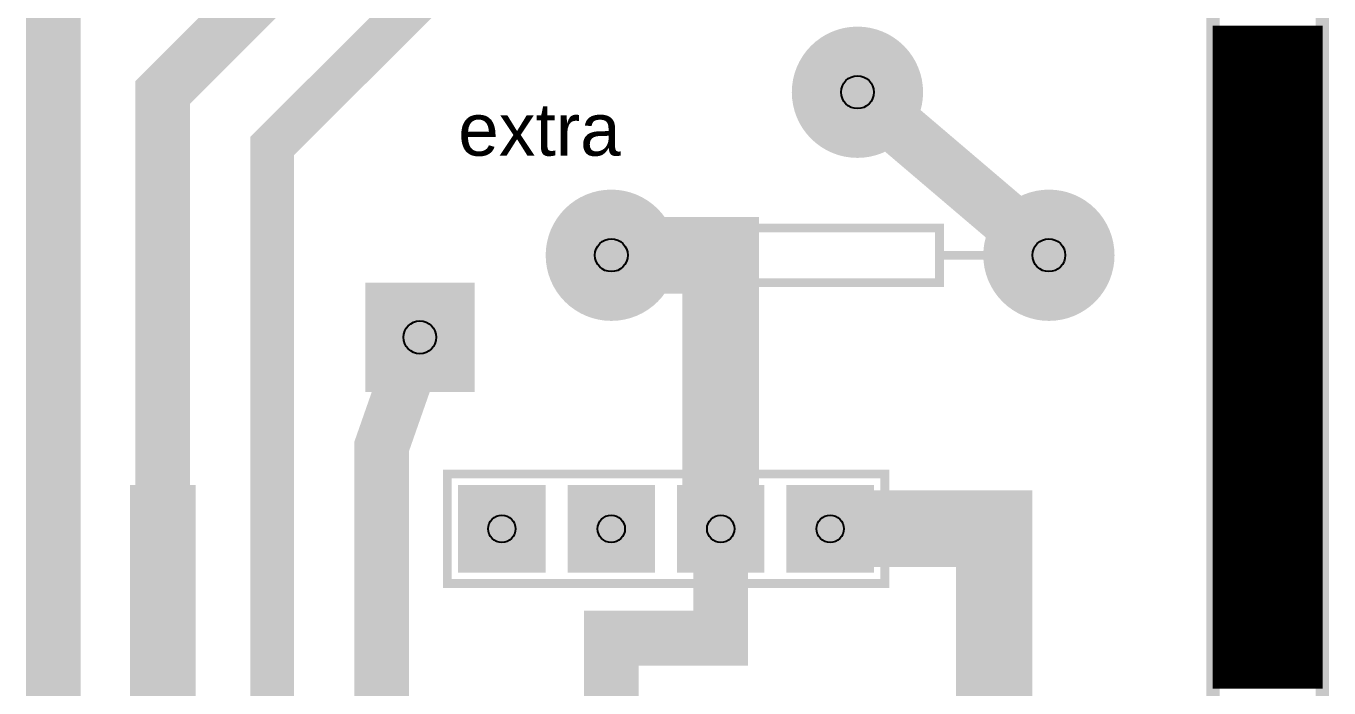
# Model space of a CAD drawing. Extents: x -1.19 to 1.19, y -1.21 to 1.21.
# Drawn here: x -0.001 to 1.19, y -0.524 to 0.081 of the extents above; entities that cross this region are included whole.
import ezdxf

# ---------------------------------------------------------------- set-up
doc = ezdxf.new("R2010")
doc.units = 0
doc.layers.get('0').update_dxf_attribs({"linetype": 'CONTINUOUS'})

# ---------------------------------------------------------------- blocks, each defined once
blk = doc.blocks.new('RPAD')
blk.add_trace([(-0.5, -0.5), (-0.5, 0.5), (0.5, -0.5), (0.5, 0.5)])
blk = doc.blocks.new('EPAD')
at = {"const_width": 0.5}
blk.add_lwpolyline([(-0.25, 0, 1), (0.25, 0, 1)], format="xyb", close=True, dxfattribs=at)

msp = doc.modelspace()

# ---------------------------------------------------------------- linework, layer by layer
for points, const_width in [([(0.024, -0.879), (0.024, 0.645), (0.109, 0.645)], 0.05), ([(0.124, -0.339), (0.124, 0.02), (0.384, 0.28), (0.834, 0.28), (0.934, 0.38), (0.934, 0.42)], 0.05), ([(1.034, 0.295), (0.934, 0.195), (0.449, 0.195), (0.224, -0.029), (0.224, -0.754)], 0.04), ([(1.084, -1.204), (1.084, 0.195), (1.184, 0.27), (1.184, -1.204), (1.084, -1.204)], 0.012), ([(0.759, 0.02), (0.934, -0.129)], 0.05), ([(0.534, -0.129), (0.634, -0.129), (0.634, -0.379)], 0.07), ([(0.359, -0.204), (0.324, -0.304), (0.324, -0.854)], 0.05), ([(0.124, -0.854), (0.124, -0.339)], 0.06), ([(0.884, -0.779), (0.884, -0.379), (0.734, -0.379)], 0.07), ([(0.534, -0.579), (0.534, -0.479), (0.634, -0.479), (0.634, -0.379)], 0.05)]:
    msp.add_lwpolyline(points, dxfattribs=dict(const_width=const_width))
for points in [[(1.084, 0.08), (1.184, 0.08)], [(1.084, 0.079), (1.184, 0.079)], [(1.084, 0.078), (1.184, 0.078)], [(1.084, 0.077), (1.184, 0.077)], [(1.084, 0.076), (1.184, 0.076)], [(1.084, 0.075), (1.184, 0.075)], [(1.084, 0.074), (1.184, 0.074)], [(1.084, 0.073), (1.184, 0.073)], [(1.084, 0.072), (1.184, 0.072)], [(1.084, 0.071), (1.184, 0.071)], [(1.084, 0.07), (1.184, 0.07)], [(1.084, 0.069), (1.184, 0.069)], [(1.084, 0.068), (1.184, 0.068)], [(1.084, 0.067), (1.184, 0.067)], [(1.084, 0.066), (1.184, 0.066)], [(1.084, 0.065), (1.184, 0.065)], [(1.084, 0.064), (1.184, 0.064)], [(1.084, 0.063), (1.184, 0.063)], [(1.084, 0.062), (1.184, 0.062)], [(1.084, 0.061), (1.184, 0.061)], [(1.084, 0.06), (1.184, 0.06)], [(1.084, 0.059), (1.184, 0.059)], [(1.084, 0.058), (1.184, 0.058)], [(1.084, 0.057), (1.184, 0.057)], [(1.084, 0.056), (1.184, 0.056)], [(1.084, 0.055), (1.184, 0.055)], [(1.084, 0.054), (1.184, 0.054)], [(1.084, 0.053), (1.184, 0.053)], [(1.084, 0.052), (1.184, 0.052)], [(1.084, 0.051), (1.184, 0.051)], [(1.084, 0.05), (1.184, 0.05)], [(1.084, 0.049), (1.184, 0.049)], [(1.084, 0.048), (1.184, 0.048)], [(1.084, 0.047), (1.184, 0.047)], [(1.084, 0.046), (1.184, 0.046)], [(1.084, 0.045), (1.184, 0.045)], [(1.084, 0.044), (1.184, 0.044)], [(1.084, 0.043), (1.184, 0.043)], [(1.084, 0.042), (1.184, 0.042)], [(1.084, 0.041), (1.184, 0.041)], [(1.084, 0.04), (1.184, 0.04)], [(1.084, 0.039), (1.184, 0.039)], [(1.084, 0.038), (1.184, 0.038)], [(1.084, 0.037), (1.184, 0.037)], [(1.084, 0.036), (1.184, 0.036)], [(1.084, 0.035), (1.184, 0.035)], [(1.084, 0.034), (1.184, 0.034)], [(1.084, 0.033), (1.184, 0.033)], [(1.084, 0.032), (1.184, 0.032)], [(1.084, 0.031), (1.184, 0.031)], [(1.084, 0.03), (1.184, 0.03)], [(1.084, 0.029), (1.184, 0.029)], [(1.084, 0.028), (1.184, 0.028)], [(1.084, 0.027), (1.184, 0.027)], [(1.084, 0.026), (1.184, 0.026)], [(1.084, 0.025), (1.184, 0.025)], [(1.084, 0.024), (1.184, 0.024)], [(1.084, 0.023), (1.184, 0.023)], [(1.084, 0.022), (1.184, 0.022)], [(1.084, 0.021), (1.184, 0.021)], [(1.084, 0.02), (1.184, 0.02)], [(1.084, 0.019), (1.184, 0.019)], [(1.084, 0.018), (1.184, 0.018)], [(1.084, 0.017), (1.184, 0.017)], [(1.084, 0.016), (1.184, 0.016)], [(1.084, 0.015), (1.184, 0.015)], [(1.084, 0.014), (1.184, 0.014)], [(1.084, 0.013), (1.184, 0.013)], [(1.084, 0.012), (1.184, 0.012)], [(1.084, 0.011), (1.184, 0.011)], [(1.084, 0.01), (1.184, 0.01)], [(1.084, 0.009), (1.184, 0.009)], [(1.084, 0.008), (1.184, 0.008)], [(1.084, 0.007), (1.184, 0.007)], [(1.084, 0.006), (1.184, 0.006)], [(1.084, 0.005), (1.184, 0.005)], [(1.084, 0.004), (1.184, 0.004)], [(1.084, 0.003), (1.184, 0.003)], [(1.084, 0.002), (1.184, 0.002)], [(1.084, 0.001), (1.184, 0.001)], [(1.084, 0), (1.184, 0)], [(1.084, -0.001), (1.184, -0.001)], [(1.084, -0.002), (1.184, -0.002)], [(1.084, -0.003), (1.184, -0.003)], [(1.084, -0.004), (1.184, -0.004)], [(1.084, -0.005), (1.184, -0.005)], [(1.084, -0.006), (1.184, -0.006)], [(1.084, -0.007), (1.184, -0.007)], [(1.084, -0.008), (1.184, -0.008)], [(1.084, -0.009), (1.184, -0.009)], [(1.084, -0.01), (1.184, -0.01)], [(1.084, -0.011), (1.184, -0.011)], [(1.084, -0.012), (1.184, -0.012)], [(1.084, -0.013), (1.184, -0.013)], [(1.084, -0.014), (1.184, -0.014)], [(1.084, -0.015), (1.184, -0.015)], [(1.084, -0.016), (1.184, -0.016)], [(1.084, -0.017), (1.184, -0.017)], [(1.084, -0.018), (1.184, -0.018)], [(1.084, -0.019), (1.184, -0.019)], [(1.084, -0.02), (1.184, -0.02)], [(1.084, -0.021), (1.184, -0.021)], [(1.084, -0.022), (1.184, -0.022)], [(1.084, -0.023), (1.184, -0.023)], [(1.084, -0.024), (1.184, -0.024)], [(1.084, -0.025), (1.184, -0.025)], [(1.084, -0.026), (1.184, -0.026)], [(1.084, -0.027), (1.184, -0.027)], [(1.084, -0.028), (1.184, -0.028)], [(1.084, -0.029), (1.184, -0.029)], [(1.084, -0.03), (1.184, -0.03)], [(1.084, -0.031), (1.184, -0.031)], [(1.084, -0.032), (1.184, -0.032)], [(1.084, -0.033), (1.184, -0.033)], [(1.084, -0.034), (1.184, -0.034)], [(1.084, -0.035), (1.184, -0.035)], [(1.084, -0.036), (1.184, -0.036)], [(1.084, -0.037), (1.184, -0.037)], [(1.084, -0.038), (1.184, -0.038)], [(1.084, -0.039), (1.184, -0.039)], [(1.084, -0.04), (1.184, -0.04)], [(1.084, -0.041), (1.184, -0.041)], [(1.084, -0.042), (1.184, -0.042)], [(1.084, -0.043), (1.184, -0.043)], [(1.084, -0.044), (1.184, -0.044)], [(1.084, -0.045), (1.184, -0.045)], [(1.084, -0.046), (1.184, -0.046)], [(1.084, -0.047), (1.184, -0.047)], [(1.084, -0.048), (1.184, -0.048)], [(1.084, -0.049), (1.184, -0.049)], [(1.084, -0.05), (1.184, -0.05)], [(1.084, -0.051), (1.184, -0.051)], [(1.084, -0.052), (1.184, -0.052)], [(1.084, -0.053), (1.184, -0.053)], [(1.084, -0.054), (1.184, -0.054)], [(1.084, -0.055), (1.184, -0.055)], [(1.084, -0.056), (1.184, -0.056)], [(1.084, -0.057), (1.184, -0.057)], [(1.084, -0.058), (1.184, -0.058)], [(1.084, -0.059), (1.184, -0.059)], [(1.084, -0.06), (1.184, -0.06)], [(1.084, -0.061), (1.184, -0.061)], [(1.084, -0.062), (1.184, -0.062)], [(1.084, -0.063), (1.184, -0.063)], [(1.084, -0.064), (1.184, -0.064)], [(1.084, -0.065), (1.184, -0.065)], [(1.084, -0.066), (1.184, -0.066)], [(1.084, -0.067), (1.184, -0.067)], [(1.084, -0.068), (1.184, -0.068)], [(1.084, -0.069), (1.184, -0.069)], [(1.084, -0.07), (1.184, -0.07)], [(1.084, -0.071), (1.184, -0.071)], [(1.084, -0.072), (1.184, -0.072)], [(1.084, -0.073), (1.184, -0.073)], [(1.084, -0.074), (1.184, -0.074)], [(1.084, -0.075), (1.184, -0.075)], [(1.084, -0.076), (1.184, -0.076)], [(1.084, -0.077), (1.184, -0.077)], [(1.084, -0.078), (1.184, -0.078)], [(1.084, -0.079), (1.184, -0.079)], [(1.084, -0.08), (1.184, -0.08)], [(1.084, -0.081), (1.184, -0.081)], [(1.084, -0.082), (1.184, -0.082)], [(1.084, -0.083), (1.184, -0.083)], [(1.084, -0.084), (1.184, -0.084)], [(1.084, -0.085), (1.184, -0.085)], [(1.084, -0.086), (1.184, -0.086)], [(1.084, -0.087), (1.184, -0.087)], [(1.084, -0.088), (1.184, -0.088)], [(1.084, -0.089), (1.184, -0.089)], [(1.084, -0.09), (1.184, -0.09)], [(1.084, -0.091), (1.184, -0.091)], [(1.084, -0.092), (1.184, -0.092)], [(1.084, -0.093), (1.184, -0.093)], [(1.084, -0.094), (1.184, -0.094)], [(1.084, -0.095), (1.184, -0.095)], [(1.084, -0.096), (1.184, -0.096)], [(1.084, -0.097), (1.184, -0.097)], [(1.084, -0.098), (1.184, -0.098)], [(1.084, -0.099), (1.184, -0.099)], [(1.084, -0.1), (1.184, -0.1)], [(1.084, -0.101), (1.184, -0.101)], [(1.084, -0.102), (1.184, -0.102)], [(1.084, -0.103), (1.184, -0.103)], [(1.084, -0.104), (1.184, -0.104)], [(1.084, -0.105), (1.184, -0.105)], [(1.084, -0.106), (1.184, -0.106)], [(1.084, -0.107), (1.184, -0.107)], [(1.084, -0.108), (1.184, -0.108)], [(1.084, -0.109), (1.184, -0.109)], [(1.084, -0.11), (1.184, -0.11)], [(1.084, -0.111), (1.184, -0.111)], [(1.084, -0.112), (1.184, -0.112)], [(1.084, -0.113), (1.184, -0.113)], [(1.084, -0.114), (1.184, -0.114)], [(1.084, -0.115), (1.184, -0.115)], [(1.084, -0.116), (1.184, -0.116)], [(1.084, -0.117), (1.184, -0.117)], [(1.084, -0.118), (1.184, -0.118)], [(1.084, -0.119), (1.184, -0.119)], [(1.084, -0.12), (1.184, -0.12)], [(1.084, -0.121), (1.184, -0.121)], [(1.084, -0.122), (1.184, -0.122)], [(1.084, -0.123), (1.184, -0.123)], [(1.084, -0.124), (1.184, -0.124)], [(1.084, -0.125), (1.184, -0.125)], [(1.084, -0.126), (1.184, -0.126)], [(1.084, -0.127), (1.184, -0.127)], [(1.084, -0.128), (1.184, -0.128)], [(1.084, -0.129), (1.184, -0.129)], [(1.084, -0.13), (1.184, -0.13)], [(1.084, -0.131), (1.184, -0.131)], [(1.084, -0.132), (1.184, -0.132)], [(1.084, -0.133), (1.184, -0.133)], [(1.084, -0.134), (1.184, -0.134)], [(1.084, -0.135), (1.184, -0.135)], [(1.084, -0.136), (1.184, -0.136)], [(1.084, -0.137), (1.184, -0.137)], [(1.084, -0.138), (1.184, -0.138)], [(1.084, -0.139), (1.184, -0.139)], [(1.084, -0.14), (1.184, -0.14)], [(1.084, -0.141), (1.184, -0.141)], [(1.084, -0.142), (1.184, -0.142)], [(1.084, -0.143), (1.184, -0.143)], [(1.084, -0.144), (1.184, -0.144)], [(1.084, -0.145), (1.184, -0.145)], [(1.084, -0.146), (1.184, -0.146)], [(1.084, -0.147), (1.184, -0.147)], [(1.084, -0.148), (1.184, -0.148)], [(1.084, -0.149), (1.184, -0.149)], [(1.084, -0.15), (1.184, -0.15)], [(1.084, -0.151), (1.184, -0.151)], [(1.084, -0.152), (1.184, -0.152)], [(1.084, -0.153), (1.184, -0.153)], [(1.084, -0.154), (1.184, -0.154)], [(1.084, -0.155), (1.184, -0.155)], [(1.084, -0.156), (1.184, -0.156)], [(1.084, -0.157), (1.184, -0.157)], [(1.084, -0.158), (1.184, -0.158)], [(1.084, -0.159), (1.184, -0.159)], [(1.084, -0.16), (1.184, -0.16)], [(1.084, -0.161), (1.184, -0.161)], [(1.084, -0.162), (1.184, -0.162)], [(1.084, -0.163), (1.184, -0.163)], [(1.084, -0.164), (1.184, -0.164)], [(1.084, -0.165), (1.184, -0.165)], [(1.084, -0.166), (1.184, -0.166)], [(1.084, -0.167), (1.184, -0.167)], [(1.084, -0.168), (1.184, -0.168)], [(1.084, -0.169), (1.184, -0.169)], [(1.084, -0.17), (1.184, -0.17)], [(1.084, -0.171), (1.184, -0.171)], [(1.084, -0.172), (1.184, -0.172)], [(1.084, -0.173), (1.184, -0.173)], [(1.084, -0.174), (1.184, -0.174)], [(1.084, -0.175), (1.184, -0.175)], [(1.084, -0.176), (1.184, -0.176)], [(1.084, -0.177), (1.184, -0.177)], [(1.084, -0.178), (1.184, -0.178)], [(1.084, -0.179), (1.184, -0.179)], [(1.084, -0.18), (1.184, -0.18)], [(1.084, -0.181), (1.184, -0.181)], [(1.084, -0.182), (1.184, -0.182)], [(1.084, -0.183), (1.184, -0.183)], [(1.084, -0.184), (1.184, -0.184)], [(1.084, -0.185), (1.184, -0.185)], [(1.084, -0.186), (1.184, -0.186)], [(1.084, -0.187), (1.184, -0.187)], [(1.084, -0.188), (1.184, -0.188)], [(1.084, -0.189), (1.184, -0.189)], [(1.084, -0.19), (1.184, -0.19)], [(1.084, -0.191), (1.184, -0.191)], [(1.084, -0.192), (1.184, -0.192)], [(1.084, -0.193), (1.184, -0.193)], [(1.084, -0.194), (1.184, -0.194)], [(1.084, -0.195), (1.184, -0.195)], [(1.084, -0.196), (1.184, -0.196)], [(1.084, -0.197), (1.184, -0.197)], [(1.084, -0.198), (1.184, -0.198)], [(1.084, -0.199), (1.184, -0.199)], [(1.084, -0.2), (1.184, -0.2)], [(1.084, -0.201), (1.184, -0.201)], [(1.084, -0.202), (1.184, -0.202)], [(1.084, -0.203), (1.184, -0.203)], [(1.084, -0.204), (1.184, -0.204)], [(1.084, -0.205), (1.184, -0.205)], [(1.084, -0.206), (1.184, -0.206)], [(1.084, -0.207), (1.184, -0.207)], [(1.084, -0.208), (1.184, -0.208)], [(1.084, -0.209), (1.184, -0.209)], [(1.084, -0.21), (1.184, -0.21)], [(1.084, -0.211), (1.184, -0.211)], [(1.084, -0.212), (1.184, -0.212)], [(1.084, -0.213), (1.184, -0.213)], [(1.084, -0.214), (1.184, -0.214)], [(1.084, -0.215), (1.184, -0.215)], [(1.084, -0.216), (1.184, -0.216)], [(1.084, -0.217), (1.184, -0.217)], [(1.084, -0.218), (1.184, -0.218)], [(1.084, -0.219), (1.184, -0.219)], [(1.084, -0.22), (1.184, -0.22)], [(1.084, -0.221), (1.184, -0.221)], [(1.084, -0.222), (1.184, -0.222)], [(1.084, -0.223), (1.184, -0.223)], [(1.084, -0.224), (1.184, -0.224)], [(1.084, -0.225), (1.184, -0.225)], [(1.084, -0.226), (1.184, -0.226)], [(1.084, -0.227), (1.184, -0.227)], [(1.084, -0.228), (1.184, -0.228)], [(1.084, -0.229), (1.184, -0.229)], [(1.084, -0.23), (1.184, -0.23)], [(1.084, -0.231), (1.184, -0.231)], [(1.084, -0.232), (1.184, -0.232)], [(1.084, -0.233), (1.184, -0.233)], [(1.084, -0.234), (1.184, -0.234)], [(1.084, -0.235), (1.184, -0.235)], [(1.084, -0.236), (1.184, -0.236)], [(1.084, -0.237), (1.184, -0.237)], [(1.084, -0.238), (1.184, -0.238)], [(1.084, -0.239), (1.184, -0.239)], [(1.084, -0.24), (1.184, -0.24)], [(1.084, -0.241), (1.184, -0.241)], [(1.084, -0.242), (1.184, -0.242)], [(1.084, -0.243), (1.184, -0.243)], [(1.084, -0.244), (1.184, -0.244)], [(1.084, -0.245), (1.184, -0.245)], [(1.084, -0.246), (1.184, -0.246)], [(1.084, -0.247), (1.184, -0.247)], [(1.084, -0.248), (1.184, -0.248)], [(1.084, -0.249), (1.184, -0.249)], [(1.084, -0.25), (1.184, -0.25)], [(1.084, -0.251), (1.184, -0.251)], [(1.084, -0.252), (1.184, -0.252)], [(1.084, -0.253), (1.184, -0.253)], [(1.084, -0.254), (1.184, -0.254)], [(1.084, -0.255), (1.184, -0.255)], [(1.084, -0.256), (1.184, -0.256)], [(1.084, -0.257), (1.184, -0.257)], [(1.084, -0.258), (1.184, -0.258)], [(1.084, -0.259), (1.184, -0.259)], [(1.084, -0.26), (1.184, -0.26)], [(1.084, -0.261), (1.184, -0.261)], [(1.084, -0.262), (1.184, -0.262)], [(1.084, -0.263), (1.184, -0.263)], [(1.084, -0.264), (1.184, -0.264)], [(1.084, -0.265), (1.184, -0.265)], [(1.084, -0.266), (1.184, -0.266)], [(1.084, -0.267), (1.184, -0.267)], [(1.084, -0.268), (1.184, -0.268)], [(1.084, -0.269), (1.184, -0.269)], [(1.084, -0.27), (1.184, -0.27)], [(1.084, -0.271), (1.184, -0.271)], [(1.084, -0.272), (1.184, -0.272)], [(1.084, -0.273), (1.184, -0.273)], [(1.084, -0.274), (1.184, -0.274)], [(1.084, -0.275), (1.184, -0.275)], [(1.084, -0.276), (1.184, -0.276)], [(1.084, -0.277), (1.184, -0.277)], [(1.084, -0.278), (1.184, -0.278)], [(1.084, -0.279), (1.184, -0.279)], [(1.084, -0.28), (1.184, -0.28)], [(1.084, -0.281), (1.184, -0.281)], [(1.084, -0.282), (1.184, -0.282)], [(1.084, -0.283), (1.184, -0.283)], [(1.084, -0.284), (1.184, -0.284)], [(1.084, -0.285), (1.184, -0.285)], [(1.084, -0.286), (1.184, -0.286)], [(1.084, -0.287), (1.184, -0.287)], [(1.084, -0.288), (1.184, -0.288)], [(1.084, -0.289), (1.184, -0.289)], [(1.084, -0.29), (1.184, -0.29)], [(1.084, -0.291), (1.184, -0.291)], [(1.084, -0.292), (1.184, -0.292)], [(1.084, -0.293), (1.184, -0.293)], [(1.084, -0.294), (1.184, -0.294)], [(1.084, -0.295), (1.184, -0.295)], [(1.084, -0.296), (1.184, -0.296)], [(1.084, -0.297), (1.184, -0.297)], [(1.084, -0.298), (1.184, -0.298)], [(1.084, -0.299), (1.184, -0.299)], [(1.084, -0.3), (1.184, -0.3)], [(1.084, -0.301), (1.184, -0.301)], [(1.084, -0.302), (1.184, -0.302)], [(1.084, -0.303), (1.184, -0.303)], [(1.084, -0.304), (1.184, -0.304)], [(1.084, -0.305), (1.184, -0.305)], [(1.084, -0.306), (1.184, -0.306)], [(1.084, -0.307), (1.184, -0.307)], [(1.084, -0.308), (1.184, -0.308)], [(1.084, -0.309), (1.184, -0.309)], [(1.084, -0.31), (1.184, -0.31)], [(1.084, -0.311), (1.184, -0.311)], [(1.084, -0.312), (1.184, -0.312)], [(1.084, -0.313), (1.184, -0.313)], [(1.084, -0.314), (1.184, -0.314)], [(1.084, -0.315), (1.184, -0.315)], [(1.084, -0.316), (1.184, -0.316)], [(1.084, -0.317), (1.184, -0.317)], [(1.084, -0.318), (1.184, -0.318)], [(1.084, -0.319), (1.184, -0.319)], [(1.084, -0.32), (1.184, -0.32)], [(1.084, -0.321), (1.184, -0.321)], [(1.084, -0.322), (1.184, -0.322)], [(1.084, -0.323), (1.184, -0.323)], [(1.084, -0.324), (1.184, -0.324)], [(1.084, -0.325), (1.184, -0.325)], [(1.084, -0.326), (1.184, -0.326)], [(1.084, -0.327), (1.184, -0.327)], [(1.084, -0.328), (1.184, -0.328)], [(1.084, -0.329), (1.184, -0.329)], [(1.084, -0.33), (1.184, -0.33)], [(1.084, -0.331), (1.184, -0.331)], [(1.084, -0.332), (1.184, -0.332)], [(1.084, -0.333), (1.184, -0.333)], [(1.084, -0.334), (1.184, -0.334)], [(1.084, -0.335), (1.184, -0.335)], [(1.084, -0.336), (1.184, -0.336)], [(1.084, -0.337), (1.184, -0.337)], [(1.084, -0.338), (1.184, -0.338)], [(1.084, -0.339), (1.184, -0.339)], [(1.084, -0.34), (1.184, -0.34)], [(1.084, -0.341), (1.184, -0.341)], [(1.084, -0.342), (1.184, -0.342)], [(1.084, -0.343), (1.184, -0.343)], [(1.084, -0.344), (1.184, -0.344)], [(1.084, -0.345), (1.184, -0.345)], [(1.084, -0.346), (1.184, -0.346)], [(1.084, -0.347), (1.184, -0.347)], [(1.084, -0.348), (1.184, -0.348)], [(1.084, -0.349), (1.184, -0.349)], [(1.084, -0.35), (1.184, -0.35)], [(1.084, -0.351), (1.184, -0.351)], [(1.084, -0.352), (1.184, -0.352)], [(1.084, -0.353), (1.184, -0.353)], [(1.084, -0.354), (1.184, -0.354)], [(1.084, -0.355), (1.184, -0.355)], [(1.084, -0.356), (1.184, -0.356)], [(1.084, -0.357), (1.184, -0.357)], [(1.084, -0.358), (1.184, -0.358)], [(1.084, -0.359), (1.184, -0.359)], [(1.084, -0.36), (1.184, -0.36)], [(1.084, -0.361), (1.184, -0.361)], [(1.084, -0.362), (1.184, -0.362)], [(1.084, -0.363), (1.184, -0.363)], [(1.084, -0.364), (1.184, -0.364)], [(1.084, -0.365), (1.184, -0.365)], [(1.084, -0.366), (1.184, -0.366)], [(1.084, -0.367), (1.184, -0.367)], [(1.084, -0.368), (1.184, -0.368)], [(1.084, -0.369), (1.184, -0.369)], [(1.084, -0.37), (1.184, -0.37)], [(1.084, -0.371), (1.184, -0.371)], [(1.084, -0.372), (1.184, -0.372)], [(1.084, -0.373), (1.184, -0.373)], [(1.084, -0.374), (1.184, -0.374)], [(1.084, -0.375), (1.184, -0.375)], [(1.084, -0.376), (1.184, -0.376)], [(1.084, -0.377), (1.184, -0.377)], [(1.084, -0.378), (1.184, -0.378)], [(1.084, -0.379), (1.184, -0.379)], [(1.084, -0.38), (1.184, -0.38)], [(1.084, -0.381), (1.184, -0.381)], [(1.084, -0.382), (1.184, -0.382)], [(1.084, -0.383), (1.184, -0.383)], [(1.084, -0.384), (1.184, -0.384)], [(1.084, -0.385), (1.184, -0.385)], [(1.084, -0.386), (1.184, -0.386)], [(1.084, -0.387), (1.184, -0.387)], [(1.084, -0.388), (1.184, -0.388)], [(1.084, -0.389), (1.184, -0.389)], [(1.084, -0.39), (1.184, -0.39)], [(1.084, -0.391), (1.184, -0.391)], [(1.084, -0.392), (1.184, -0.392)], [(1.084, -0.393), (1.184, -0.393)], [(1.084, -0.394), (1.184, -0.394)], [(1.084, -0.395), (1.184, -0.395)], [(1.084, -0.396), (1.184, -0.396)], [(1.084, -0.397), (1.184, -0.397)], [(1.084, -0.398), (1.184, -0.398)], [(1.084, -0.399), (1.184, -0.399)], [(1.084, -0.4), (1.184, -0.4)], [(1.084, -0.401), (1.184, -0.401)], [(1.084, -0.402), (1.184, -0.402)], [(1.084, -0.403), (1.184, -0.403)], [(1.084, -0.404), (1.184, -0.404)], [(1.084, -0.405), (1.184, -0.405)], [(1.084, -0.406), (1.184, -0.406)], [(1.084, -0.407), (1.184, -0.407)], [(1.084, -0.408), (1.184, -0.408)], [(1.084, -0.409), (1.184, -0.409)], [(1.084, -0.41), (1.184, -0.41)], [(1.084, -0.411), (1.184, -0.411)], [(1.084, -0.412), (1.184, -0.412)], [(1.084, -0.413), (1.184, -0.413)], [(1.084, -0.414), (1.184, -0.414)], [(1.084, -0.415), (1.184, -0.415)], [(1.084, -0.416), (1.184, -0.416)], [(1.084, -0.417), (1.184, -0.417)], [(1.084, -0.418), (1.184, -0.418)], [(1.084, -0.419), (1.184, -0.419)], [(1.084, -0.42), (1.184, -0.42)], [(1.084, -0.421), (1.184, -0.421)], [(1.084, -0.422), (1.184, -0.422)], [(1.084, -0.423), (1.184, -0.423)], [(1.084, -0.424), (1.184, -0.424)], [(1.084, -0.425), (1.184, -0.425)], [(1.084, -0.426), (1.184, -0.426)], [(1.084, -0.427), (1.184, -0.427)], [(1.084, -0.428), (1.184, -0.428)], [(1.084, -0.429), (1.184, -0.429)], [(1.084, -0.43), (1.184, -0.43)], [(1.084, -0.431), (1.184, -0.431)], [(1.084, -0.432), (1.184, -0.432)], [(1.084, -0.433), (1.184, -0.433)], [(1.084, -0.434), (1.184, -0.434)], [(1.084, -0.435), (1.184, -0.435)], [(1.084, -0.436), (1.184, -0.436)], [(1.084, -0.437), (1.184, -0.437)], [(1.084, -0.438), (1.184, -0.438)], [(1.084, -0.439), (1.184, -0.439)], [(1.084, -0.44), (1.184, -0.44)], [(1.084, -0.441), (1.184, -0.441)], [(1.084, -0.442), (1.184, -0.442)], [(1.084, -0.443), (1.184, -0.443)], [(1.084, -0.444), (1.184, -0.444)], [(1.084, -0.445), (1.184, -0.445)], [(1.084, -0.446), (1.184, -0.446)], [(1.084, -0.447), (1.184, -0.447)], [(1.084, -0.448), (1.184, -0.448)], [(1.084, -0.449), (1.184, -0.449)], [(1.084, -0.45), (1.184, -0.45)], [(1.084, -0.451), (1.184, -0.451)], [(1.084, -0.452), (1.184, -0.452)], [(1.084, -0.453), (1.184, -0.453)], [(1.084, -0.454), (1.184, -0.454)], [(1.084, -0.455), (1.184, -0.455)], [(1.084, -0.456), (1.184, -0.456)], [(1.084, -0.457), (1.184, -0.457)], [(1.084, -0.458), (1.184, -0.458)], [(1.084, -0.459), (1.184, -0.459)], [(1.084, -0.46), (1.184, -0.46)], [(1.084, -0.461), (1.184, -0.461)], [(1.084, -0.462), (1.184, -0.462)], [(1.084, -0.463), (1.184, -0.463)], [(1.084, -0.464), (1.184, -0.464)], [(1.084, -0.465), (1.184, -0.465)], [(1.084, -0.466), (1.184, -0.466)], [(1.084, -0.467), (1.184, -0.467)], [(1.084, -0.468), (1.184, -0.468)], [(1.084, -0.469), (1.184, -0.469)], [(1.084, -0.47), (1.184, -0.47)], [(1.084, -0.471), (1.184, -0.471)], [(1.084, -0.472), (1.184, -0.472)], [(1.084, -0.473), (1.184, -0.473)], [(1.084, -0.474), (1.184, -0.474)], [(1.084, -0.475), (1.184, -0.475)], [(1.084, -0.476), (1.184, -0.476)], [(1.084, -0.477), (1.184, -0.477)], [(1.084, -0.478), (1.184, -0.478)], [(1.084, -0.479), (1.184, -0.479)], [(1.084, -0.48), (1.184, -0.48)], [(1.084, -0.481), (1.184, -0.481)], [(1.084, -0.482), (1.184, -0.482)], [(1.084, -0.483), (1.184, -0.483)], [(1.084, -0.484), (1.184, -0.484)], [(1.084, -0.485), (1.184, -0.485)], [(1.084, -0.486), (1.184, -0.486)], [(1.084, -0.487), (1.184, -0.487)], [(1.084, -0.488), (1.184, -0.488)], [(1.084, -0.489), (1.184, -0.489)], [(1.084, -0.49), (1.184, -0.49)], [(1.084, -0.491), (1.184, -0.491)], [(1.084, -0.492), (1.184, -0.492)], [(1.084, -0.493), (1.184, -0.493)], [(1.084, -0.494), (1.184, -0.494)], [(1.084, -0.495), (1.184, -0.495)], [(1.084, -0.496), (1.184, -0.496)], [(1.084, -0.497), (1.184, -0.497)], [(1.084, -0.498), (1.184, -0.498)], [(1.084, -0.499), (1.184, -0.499)], [(1.084, -0.5), (1.184, -0.5)], [(1.084, -0.501), (1.184, -0.501)], [(1.084, -0.502), (1.184, -0.502)], [(1.084, -0.503), (1.184, -0.503)], [(1.084, -0.504), (1.184, -0.504)], [(1.084, -0.505), (1.184, -0.505)], [(1.084, -0.506), (1.184, -0.506)], [(1.084, -0.507), (1.184, -0.507)], [(1.084, -0.508), (1.184, -0.508)], [(1.084, -0.509), (1.184, -0.509)], [(1.084, -0.51), (1.184, -0.51)], [(1.084, -0.511), (1.184, -0.511)], [(1.084, -0.512), (1.184, -0.512)], [(1.084, -0.513), (1.184, -0.513)], [(1.084, -0.514), (1.184, -0.514)], [(1.084, -0.515), (1.184, -0.515)], [(1.084, -0.516), (1.184, -0.516)], [(1.084, -0.517), (1.184, -0.517)], [(1.084, -0.518), (1.184, -0.518)], [(1.084, -0.519), (1.184, -0.519)], [(1.084, -0.52), (1.184, -0.52)], [(1.084, -0.521), (1.184, -0.521)], [(1.084, -0.522), (1.184, -0.522)], [(1.084, -0.523), (1.184, -0.523)], [(1.084, -0.524), (1.184, -0.524)]]:
    msp.add_lwpolyline(points)
for centre, radius in [((0.759, 0.02), 0.015), ((0.534, -0.129), 0.015), ((0.934, -0.129), 0.015), ((0.359, -0.204), 0.015), ((0.434, -0.379), 0.0125), ((0.534, -0.379), 0.0125), ((0.634, -0.379), 0.0125), ((0.734, -0.379), 0.0125)]:
    msp.add_circle(centre, radius)
at = {"layer": '12632256', "const_width": 0.008}
for points in [[(0.634, -0.154), (0.834, -0.154), (0.834, -0.104), (0.634, -0.104), (0.634, -0.154)], [(0.584, -0.129), (0.634, -0.129)], [(0.834, -0.129), (0.884, -0.129)], [(0.384, -0.429), (0.784, -0.429), (0.784, -0.329), (0.384, -0.329), (0.384, -0.429)]]:
    msp.add_lwpolyline(points, dxfattribs=at)

# ---------------------------------------------------------------- block references
for name, p, xscale, yscale in [('EPAD', (0.759, 0.02), 0.12, 0.12), ('EPAD', (0.534, -0.129), 0.12, 0.12), ('EPAD', (0.934, -0.129), 0.12, 0.12), ('RPAD', (0.359, -0.204), 0.1, 0.1), ('RPAD', (0.434, -0.379), 0.08, 0.08), ('RPAD', (0.534, -0.379), 0.08, 0.08), ('RPAD', (0.634, -0.379), 0.08, 0.08), ('RPAD', (0.734, -0.379), 0.08, 0.08)]:
    msp.add_blockref(name, p, dxfattribs=dict(xscale=xscale, yscale=yscale))

# ---------------------------------------------------------------- texts
at = {"layer": '12632256', "width": 1.041667}
msp.add_text('extra', height=0.048, dxfattribs=at).set_placement((0.394, -0.038))

doc.saveas('drawing.dxf')
